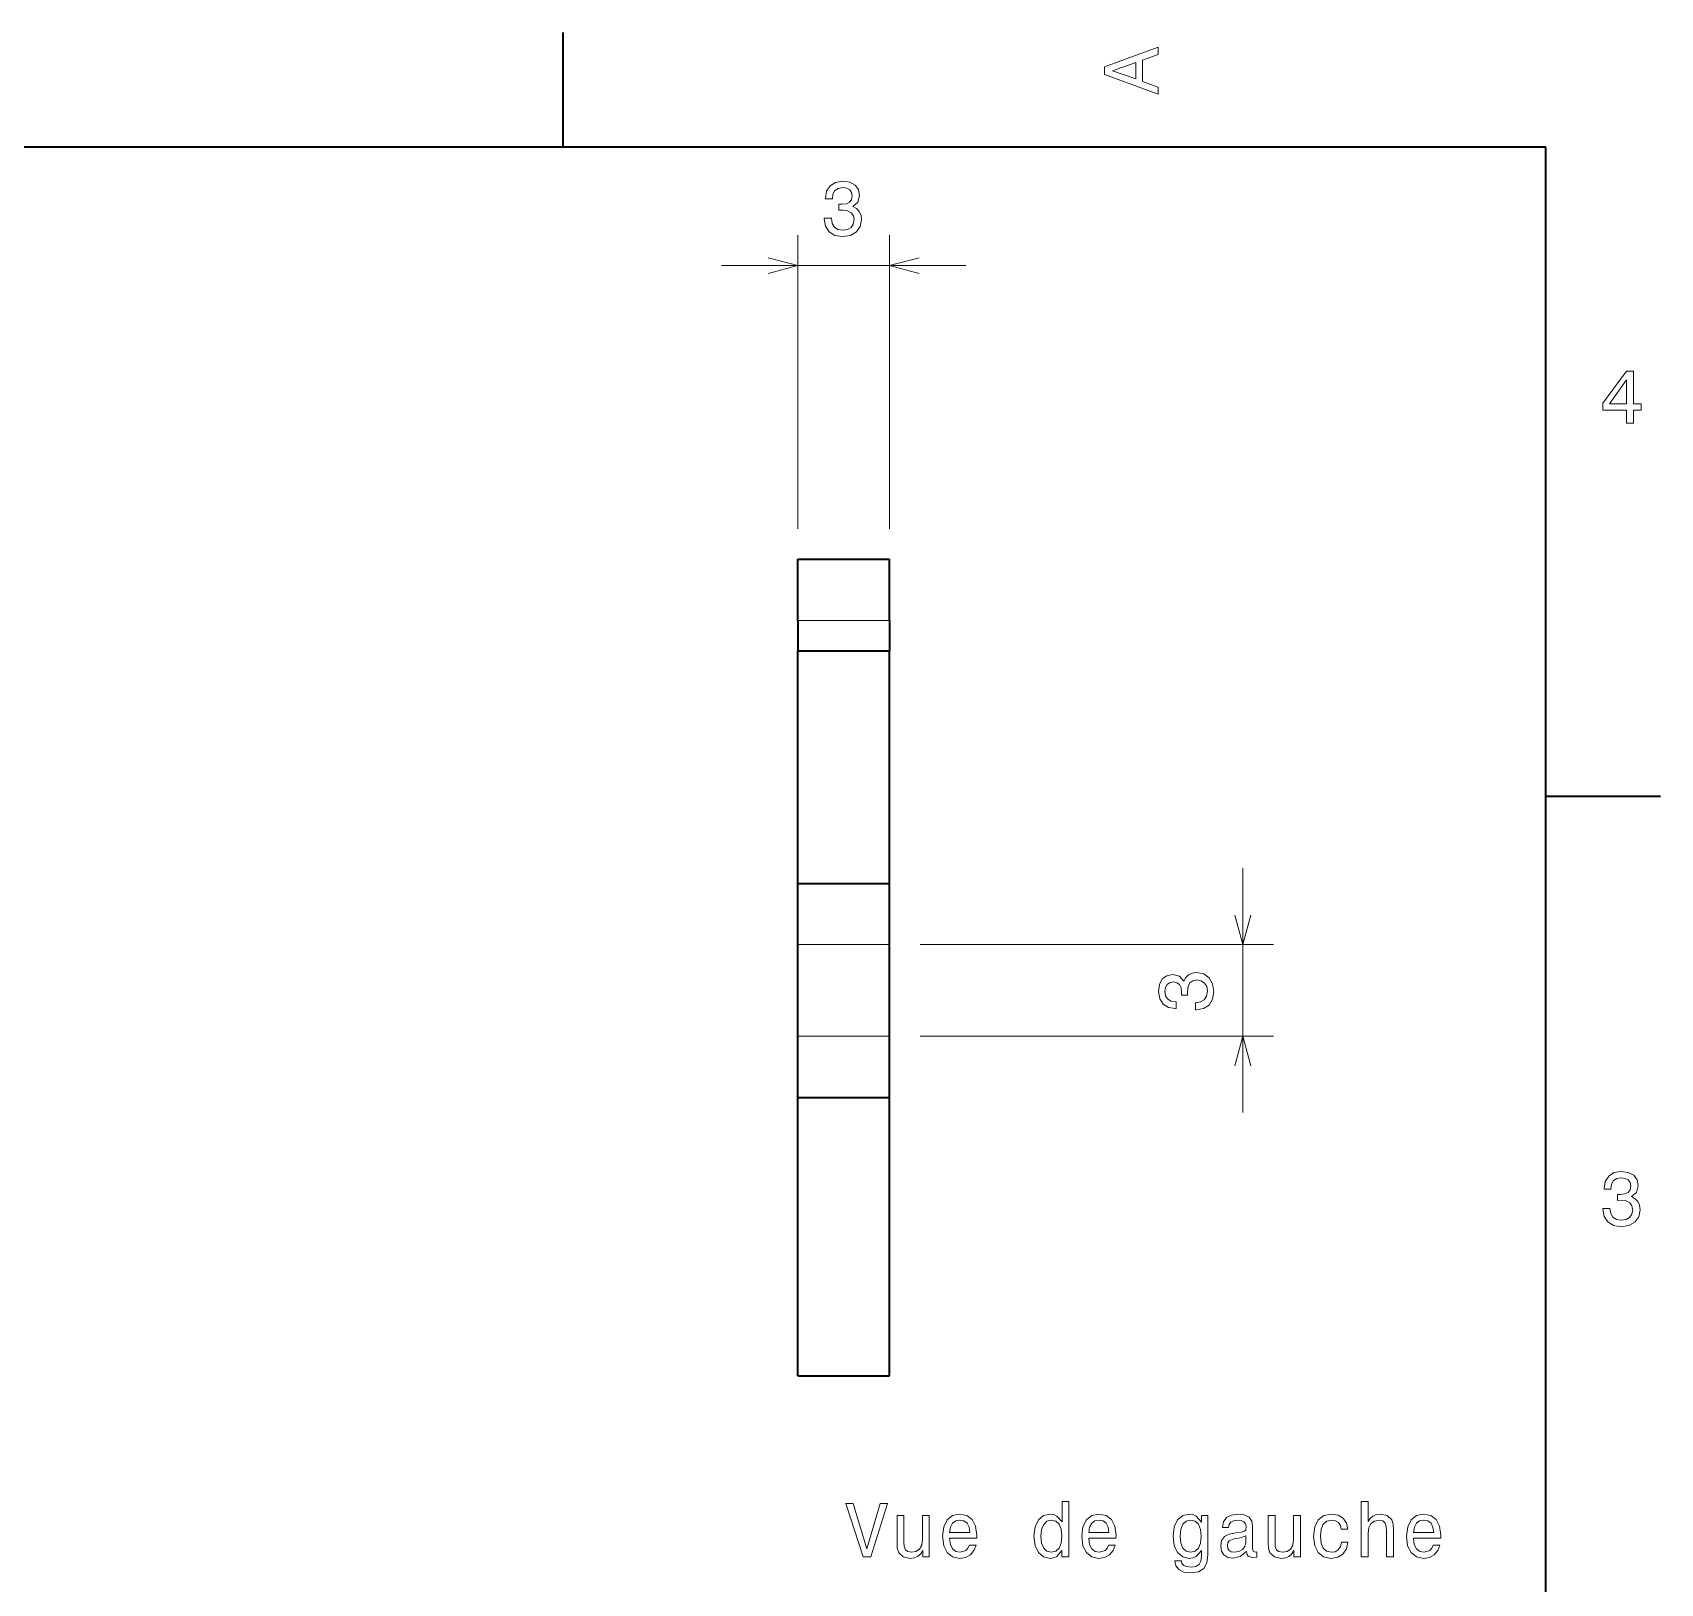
# Model space of a CAD drawing. Extents: x 0 to 297, y 0 to 210.
# Drawn here: x 188 to 294.5, y 106 to 207.5 of the extents above; entities that cross this region are included whole.
import ezdxf

# ---------------------------------------------------------------- set-up
doc = ezdxf.new("R2010")
doc.units = 0

msp = doc.modelspace()

# ---------------------------------------------------------------- linework, layer by layer
at = {"color": 7, "lineweight": 35, "ltscale": 0.1875}
for p, q in [((222.699997, 200), (222.699997, 207.5)), ((287, 157.5), (294.5, 157.5))]:
    msp.add_line(p, q, dxfattribs=at)
at = {"color": 7, "lineweight": 35}
for p, q in [((287, 200), (10, 200)), ((287, 10), (287, 200))]:
    msp.add_line(p, q, dxfattribs=at)
at = {"color": 7, "lineweight": 13, "ltscale": 0.4805}
for p, q in [((238.048813, 175.018433), (238.048813, 194.238434)), ((244.048813, 175.018433), (244.048813, 194.238434))]:
    msp.add_line(p, q, dxfattribs=at)
at = {"color": 7, "lineweight": 13, "ltscale": 0.4}
for p, q in [((233.048813, 192.238434), (249.048813, 192.238434)), ((267.175049, 136.788422), (267.175049, 152.788422))]:
    msp.add_line(p, q, dxfattribs=at)
at = {"color": 7, "lineweight": 35, "ltscale": 0.15}
for p, q in [((238.048813, 173.018433), (244.048813, 173.018433)), ((238.048813, 167.018433), (244.048813, 167.018433)), ((238.048813, 151.788422), (244.048813, 151.788422)), ((238.048813, 141.788422), (238.048813, 147.788422)), ((244.048813, 141.788422), (244.048813, 147.788422)), ((238.048813, 137.788422), (244.048813, 137.788422)), ((238.048813, 119.558426), (244.048813, 119.558426))]:
    msp.add_line(p, q, dxfattribs=at)
at = {"color": 7, "lineweight": 35, "ltscale": 0.1}
for p, q in [((238.048813, 169.018433), (238.048813, 173.018433)), ((244.048813, 169.018433), (244.048813, 173.018433)), ((238.048813, 147.788422), (238.048813, 151.788422)), ((244.048813, 147.788422), (244.048813, 151.788422)), ((238.048813, 137.788422), (238.048813, 141.788422)), ((244.048813, 137.788422), (244.048813, 141.788422))]:
    msp.add_line(p, q, dxfattribs=at)
at = {"color": 7, "lineweight": 13, "ltscale": 0.15}
for p, q in [((238.048813, 169.018433), (244.048813, 169.018433)), ((238.048813, 147.788422), (244.048813, 147.788422)), ((238.048813, 141.788422), (244.048813, 141.788422))]:
    msp.add_line(p, q, dxfattribs=at)
at = {"color": 7, "lineweight": 35, "ltscale": 0.05}
for p, q in [((238.048813, 169.018433), (238.048813, 167.018433)), ((244.048813, 169.018433), (244.048813, 167.018433))]:
    msp.add_line(p, q, dxfattribs=at)
at = {"color": 7, "lineweight": 35, "ltscale": 0.38075}
for p, q in [((238.048813, 151.788422), (238.048813, 167.018433)), ((244.048813, 151.788422), (244.048813, 167.018433))]:
    msp.add_line(p, q, dxfattribs=at)
at = {"color": 7, "lineweight": 13}
for p, q in [((246.048813, 147.788422), (269.175049, 147.788422)), ((246.048813, 141.788422), (269.175049, 141.788422))]:
    msp.add_line(p, q, dxfattribs=at)
at = {"color": 7, "lineweight": 35, "ltscale": 0.45575}
for p, q in [((238.048813, 119.558426), (238.048813, 137.788422)), ((244.048813, 119.558426), (244.048813, 137.788422))]:
    msp.add_line(p, q, dxfattribs=at)
at = {"color": 7, "lineweight": 13}
for points in [[(261.633209, 203.466858), (261.633209, 203.930847), (260.604401, 204.298996), (260.604401, 205.695969), (261.633209, 206.064133), (261.633209, 206.538193), (258.128174, 205.257217), (258.128174, 204.742798)], [(260.17572, 204.460388), (258.632477, 205), (260.17572, 205.539627)], [(239.777924, 195.33786), (239.777924, 195.302551), (239.858612, 194.818405), (240.095642, 194.455292), (240.468842, 194.223297), (240.963074, 194.137573), (241.487579, 194.223297), (241.880951, 194.445206), (242.133102, 194.798233), (242.223892, 195.252121), (242.183533, 195.549683), (242.072586, 195.791748), (241.891037, 195.978348), (241.648956, 196.114517), (241.976761, 196.386841), (242.092758, 196.820557), (242.017105, 197.213928), (241.800247, 197.51149), (241.447235, 197.69809), (240.963074, 197.763641), (240.509186, 197.682953), (240.161209, 197.46106), (239.934265, 197.108032), (239.858612, 196.639008), (239.858612, 196.603699), (240.307465, 196.603699), (240.347809, 196.926483), (240.478928, 197.158463), (240.69075, 197.299683), (240.988297, 197.350098), (241.250549, 197.309753), (241.442184, 197.203857), (241.558182, 197.032379), (241.603561, 196.800385), (241.558182, 196.553284), (241.437134, 196.386841), (241.225327, 196.28598), (240.937866, 196.255722), (240.74118, 196.260773), (240.74118, 195.86235), (240.988297, 195.872437), (241.306015, 195.827057), (241.543045, 195.706024), (241.684265, 195.509338), (241.734695, 195.252121), (241.679214, 194.959625), (241.532959, 194.742767), (241.30098, 194.606598), (240.993332, 194.561203), (240.675613, 194.611633), (240.443619, 194.762939), (240.297379, 195.005005), (240.241898, 195.33786)], [(292.277374, 181.916794), (292.731262, 181.916794), (292.731262, 182.784225), (293.23056, 182.784225), (293.23056, 183.187683), (292.731262, 183.187683), (292.731262, 185.341141), (292.272339, 185.341141), (290.739197, 183.228027), (290.739197, 182.784225), (292.277374, 182.784225)], [(291.162842, 183.187683), (292.277374, 184.756134), (292.277374, 183.187683)], [(264.075623, 143.517532), (264.110931, 143.517532), (264.595062, 143.598221), (264.958191, 143.835251), (265.190186, 144.20845), (265.275909, 144.702682), (265.190186, 145.227173), (264.968262, 145.620544), (264.615234, 145.872711), (264.161346, 145.963501), (263.8638, 145.923141), (263.621735, 145.812195), (263.43512, 145.630646), (263.29895, 145.388565), (263.026611, 145.71637), (262.592896, 145.832367), (262.199524, 145.756714), (261.901978, 145.539856), (261.715393, 145.186829), (261.649811, 144.702682), (261.73053, 144.248795), (261.952423, 143.900818), (262.30545, 143.673859), (262.774475, 143.598221), (262.809753, 143.598221), (262.809753, 144.047058), (262.487, 144.087402), (262.255005, 144.218536), (262.1138, 144.430359), (262.063354, 144.727905), (262.103729, 144.990143), (262.209625, 145.181793), (262.381104, 145.297791), (262.613068, 145.34317), (262.860199, 145.297791), (263.026611, 145.176758), (263.127502, 144.964935), (263.157745, 144.67746), (263.15271, 144.480774), (263.551117, 144.480774), (263.541046, 144.727905), (263.586426, 145.045624), (263.707458, 145.282654), (263.904144, 145.423859), (264.161346, 145.474304), (264.453857, 145.418823), (264.670715, 145.272568), (264.806885, 145.040588), (264.852264, 144.732941), (264.801849, 144.415222), (264.650543, 144.183228), (264.408478, 144.036987), (264.075623, 143.981506)], [(290.729126, 130.51622), (290.729126, 130.480911), (290.809814, 129.996765), (291.046844, 129.633652), (291.420044, 129.401657), (291.914276, 129.315933), (292.438782, 129.401657), (292.832153, 129.623566), (293.08429, 129.976593), (293.175079, 130.430481), (293.134735, 130.728027), (293.023773, 130.970108), (292.842224, 131.156708), (292.600159, 131.292877), (292.927948, 131.565216), (293.043945, 131.998932), (292.968292, 132.392303), (292.751434, 132.68985), (292.398407, 132.87645), (291.914276, 132.942017), (291.460388, 132.861313), (291.112396, 132.63942), (290.885468, 132.286392), (290.809814, 131.817368), (290.809814, 131.782074), (291.258636, 131.782074), (291.299011, 132.104828), (291.430115, 132.336823), (291.641937, 132.478027), (291.939484, 132.528473), (292.201721, 132.488113), (292.393372, 132.382217), (292.509369, 132.210739), (292.554749, 131.97876), (292.509369, 131.731628), (292.388336, 131.565216), (292.176514, 131.46434), (291.889069, 131.434082), (291.692383, 131.439133), (291.692383, 131.04071), (291.939484, 131.050797), (292.257202, 131.005417), (292.494232, 130.884369), (292.635468, 130.687683), (292.685883, 130.430481), (292.630402, 130.13797), (292.484161, 129.921112), (292.252167, 129.784943), (291.944519, 129.739563), (291.626801, 129.789993), (291.394806, 129.941284), (291.248566, 130.183365), (291.193085, 130.51622)], [(243.444351, 111.206841), (242.566818, 108.226295), (241.664093, 111.206841), (241.184982, 111.206841), (242.314667, 107.701797), (242.818985, 107.701797), (243.923447, 111.206841)], [(255.331238, 108.120384), (255.331238, 107.701797), (255.77504, 107.701797), (255.77504, 111.322838), (255.336273, 111.322838), (255.336273, 109.996468), (254.998383, 110.379753), (254.791611, 110.470528), (254.554581, 110.505829), (254.1259, 110.404968), (253.793045, 110.122543), (253.576187, 109.668655), (253.500549, 109.058426), (253.576187, 108.448196), (253.793045, 107.989258), (254.1259, 107.701797), (254.554581, 107.60598), (254.791611, 107.641281), (255.003418, 107.732056)], [(274.919128, 107.701797), (275.362915, 107.701797), (275.362915, 109.265198), (275.408325, 109.623268), (275.554565, 109.885513), (275.781525, 110.046898), (276.084106, 110.107414), (276.326172, 110.056984), (276.477478, 109.920815), (276.553131, 109.693871), (276.578339, 109.391281), (276.578339, 107.701797), (277.022156, 107.701797), (277.022156, 109.482056), (277.001984, 109.840126), (276.911194, 110.13768), (276.613647, 110.410011), (276.149689, 110.505829), (275.897522, 110.470528), (275.680664, 110.37471), (275.499084, 110.223412), (275.362915, 110.01664), (275.362915, 111.322838), (274.919128, 111.322838)], [(246.64679, 110.410011), (246.202988, 110.410011), (246.202988, 108.846611), (246.152557, 108.483498), (246.006302, 108.221252), (245.779358, 108.059868), (245.481812, 108.009438), (245.244781, 108.049782), (245.093475, 108.170815), (245.007751, 108.377586), (244.987579, 108.670097), (244.987579, 110.410011), (244.543762, 110.410011), (244.543762, 108.629753), (244.558899, 108.271683), (244.654724, 107.974129), (244.947235, 107.701797), (245.416245, 107.60598), (245.668411, 107.641281), (245.885269, 107.732056), (246.071869, 107.888397), (246.22316, 108.115341), (246.22316, 107.701797), (246.64679, 107.701797)], [(247.983246, 108.927299), (249.758469, 108.927299), (249.763504, 109.134071), (249.682816, 109.714043), (249.460922, 110.147766), (249.107895, 110.410011), (248.63887, 110.505829), (248.179932, 110.404968), (247.826904, 110.122543), (247.59996, 109.663612), (247.519272, 109.058426), (247.594925, 108.43811), (247.821869, 107.984215), (248.169846, 107.701797), (248.623749, 107.60598), (249.01712, 107.671539), (249.339874, 107.84301), (249.576904, 108.115341), (249.713074, 108.478455), (249.274323, 108.478455), (249.183533, 108.276726), (249.052414, 108.125427), (248.679214, 108.004395), (248.391754, 108.059868), (248.174896, 108.236382), (248.033676, 108.523842), (247.983246, 108.91217)], [(247.983246, 109.300499), (248.038727, 109.648483), (248.174896, 109.905685), (248.381668, 110.062027), (248.654007, 110.1175), (248.921295, 110.062027), (249.128067, 109.905685), (249.25415, 109.648483), (249.29953, 109.300499)], [(254.630219, 110.107414), (254.922729, 110.036812), (255.144638, 109.840126), (255.275757, 109.512314), (255.326187, 109.058426), (255.275757, 108.599495), (255.144638, 108.271683), (254.922729, 108.069954), (254.630219, 108.004395), (254.352844, 108.069954), (254.141037, 108.271683), (253.999817, 108.604538), (253.954437, 109.058426), (253.999817, 109.507271), (254.141037, 109.835083), (254.352844, 110.036812)], [(257.091309, 108.927299), (258.866547, 108.927299), (258.871582, 109.134071), (258.790894, 109.714043), (258.569, 110.147766), (258.215973, 110.410011), (257.746948, 110.505829), (257.287994, 110.404968), (256.934967, 110.122543), (256.708038, 109.663612), (256.62735, 109.058426), (256.703003, 108.43811), (256.929932, 107.984215), (257.277924, 107.701797), (257.731812, 107.60598), (258.125183, 107.671539), (258.447937, 107.84301), (258.684967, 108.115341), (258.821136, 108.478455), (258.382385, 108.478455), (258.291595, 108.276726), (258.160492, 108.125427), (257.787292, 108.004395), (257.499817, 108.059868), (257.282959, 108.236382), (257.141754, 108.523842), (257.091309, 108.91217)], [(257.091309, 109.300499), (257.14679, 109.648483), (257.282959, 109.905685), (257.489746, 110.062027), (257.762085, 110.1175), (258.029358, 110.062027), (258.236145, 109.905685), (258.362213, 109.648483), (258.407593, 109.300499)], [(264.883118, 107.822838), (264.883118, 110.410011), (264.459473, 110.410011), (264.459473, 109.971252), (264.111481, 110.369667), (263.899689, 110.470528), (263.662659, 110.505829), (263.233978, 110.404968), (262.901123, 110.122543), (262.684265, 109.668655), (262.608612, 109.058426), (262.684265, 108.443153), (262.901123, 107.989258), (263.233978, 107.701797), (263.662659, 107.60598), (263.904724, 107.641281), (264.106445, 107.732056), (264.459473, 108.115341), (264.459473, 107.732056), (264.419128, 107.429466), (264.308167, 107.212601), (264.096375, 107.086525), (263.778625, 107.041138), (263.501251, 107.071396), (263.304565, 107.147041), (263.188599, 107.278168), (263.15329, 107.454681), (262.724609, 107.454681), (262.724609, 107.434509), (262.790161, 107.11174), (262.991882, 106.869667), (263.314667, 106.713326), (263.753418, 106.657852), (264.277924, 106.733498), (264.625916, 106.945313), (264.822601, 107.313469)], [(263.067535, 109.058426), (263.112946, 109.507271), (263.249115, 109.840126), (263.460907, 110.036812), (263.743347, 110.107414), (264.040894, 110.036812), (264.262787, 109.840126), (264.398956, 109.507271), (264.449402, 109.058426), (264.398956, 108.599495), (264.262787, 108.271683), (264.040894, 108.069954), (263.743347, 108.004395), (263.460907, 108.069954), (263.249115, 108.271683), (263.112946, 108.604538)], [(267.419861, 108.054825), (267.419861, 108.039696), (267.445068, 107.868225), (267.520721, 107.747185), (267.83844, 107.651367), (268.085571, 107.691711), (268.085571, 108.034653), (267.979645, 108.019524), (267.83844, 108.085083), (267.813232, 108.286812), (267.813232, 109.688828), (267.752716, 110.046898), (267.576202, 110.299057), (267.268555, 110.450356), (266.834839, 110.505829), (266.411194, 110.445313), (266.098511, 110.273842), (265.901855, 110.006554), (265.836273, 109.653526), (265.836273, 109.623268), (266.23468, 109.623268), (266.269989, 109.835083), (266.380951, 109.986382), (266.5625, 110.077156), (266.819702, 110.112457), (267.066833, 110.087242), (267.243347, 110.011597), (267.349243, 109.88047), (267.384552, 109.698914), (267.36438, 109.487099), (267.283691, 109.381195), (267.08197, 109.330757), (266.703705, 109.290413), (266.269989, 109.199638), (265.962372, 109.038254), (265.780792, 108.786095), (265.725342, 108.412895), (265.775757, 108.08004), (265.932098, 107.832924), (266.184265, 107.676582), (266.532257, 107.621109), (267.001251, 107.727013)], [(270.934967, 110.410011), (270.49118, 110.410011), (270.49118, 108.846611), (270.440735, 108.483498), (270.294495, 108.221252), (270.067535, 108.059868), (269.769989, 108.009438), (269.532959, 108.049782), (269.381653, 108.170815), (269.295929, 108.377586), (269.275757, 108.670097), (269.275757, 110.410011), (268.83194, 110.410011), (268.83194, 108.629753), (268.847076, 108.271683), (268.942902, 107.974129), (269.235413, 107.701797), (269.704437, 107.60598), (269.956604, 107.641281), (270.173462, 107.732056), (270.360046, 107.888397), (270.511353, 108.115341), (270.511353, 107.701797), (270.934967, 107.701797)], [(273.60788, 109.512314), (274.046661, 109.512314), (273.955872, 109.915771), (273.739014, 110.233498), (273.401123, 110.430183), (272.962341, 110.505829), (272.47821, 110.404968), (272.110046, 110.122543), (271.878052, 109.663612), (271.797363, 109.04834), (271.873016, 108.43811), (272.099976, 107.984215), (272.458038, 107.701797), (272.947235, 107.60598), (273.380951, 107.681625), (273.718842, 107.89344), (273.950836, 108.226295), (274.051697, 108.670097), (273.628052, 108.670097), (273.552429, 108.38768), (273.411194, 108.175858), (273.209473, 108.044739), (272.962341, 108.004395), (272.654724, 108.069954), (272.432831, 108.271683), (272.296661, 108.599495), (272.251251, 109.063469), (272.296661, 109.517357), (272.437866, 109.845169), (272.664795, 110.046898), (272.962341, 110.1175), (273.224609, 110.072113), (273.421295, 109.956123), (273.552429, 109.764481)], [(278.343475, 108.927299), (280.118683, 108.927299), (280.123749, 109.134071), (280.04303, 109.714043), (279.821136, 110.147766), (279.468109, 110.410011), (278.999084, 110.505829), (278.540161, 110.404968), (278.187134, 110.122543), (277.960205, 109.663612), (277.879517, 109.058426), (277.955139, 108.43811), (278.182098, 107.984215), (278.53009, 107.701797), (278.983978, 107.60598), (279.37735, 107.671539), (279.700104, 107.84301), (279.937134, 108.115341), (280.073303, 108.478455), (279.634552, 108.478455), (279.543762, 108.276726), (279.412659, 108.125427), (279.039429, 108.004395), (278.751984, 108.059868), (278.535126, 108.236382), (278.393921, 108.523842), (278.343475, 108.91217)], [(278.343475, 109.300499), (278.398956, 109.648483), (278.535126, 109.905685), (278.741882, 110.062027), (279.014221, 110.1175), (279.281525, 110.062027), (279.488281, 109.905685), (279.61438, 109.648483), (279.65976, 109.300499)], [(267.369415, 108.649925), (267.308899, 108.38768), (267.147522, 108.185944), (266.905457, 108.054825), (266.60788, 108.009438), (266.41626, 108.034653), (266.28009, 108.115341), (266.194336, 108.256554), (266.169128, 108.453239), (266.189301, 108.629753), (266.269989, 108.755829), (266.592773, 108.897041), (267.001251, 108.957558), (267.369415, 109.078598)]]:
    msp.add_lwpolyline(points, close=True, dxfattribs=at)
for points in [[(236.116959, 191.720795), (238.048813, 192.238434), (236.116959, 192.756073)], [(245.980667, 192.756073), (244.048813, 192.238434), (245.980667, 191.720795)], [(266.65741, 149.720276), (267.175049, 147.788422), (267.692688, 149.720276)], [(267.692688, 139.856567), (267.175049, 141.788422), (266.65741, 139.856567)]]:
    msp.add_lwpolyline(points, dxfattribs=at)

doc.saveas('drawing.dxf')
